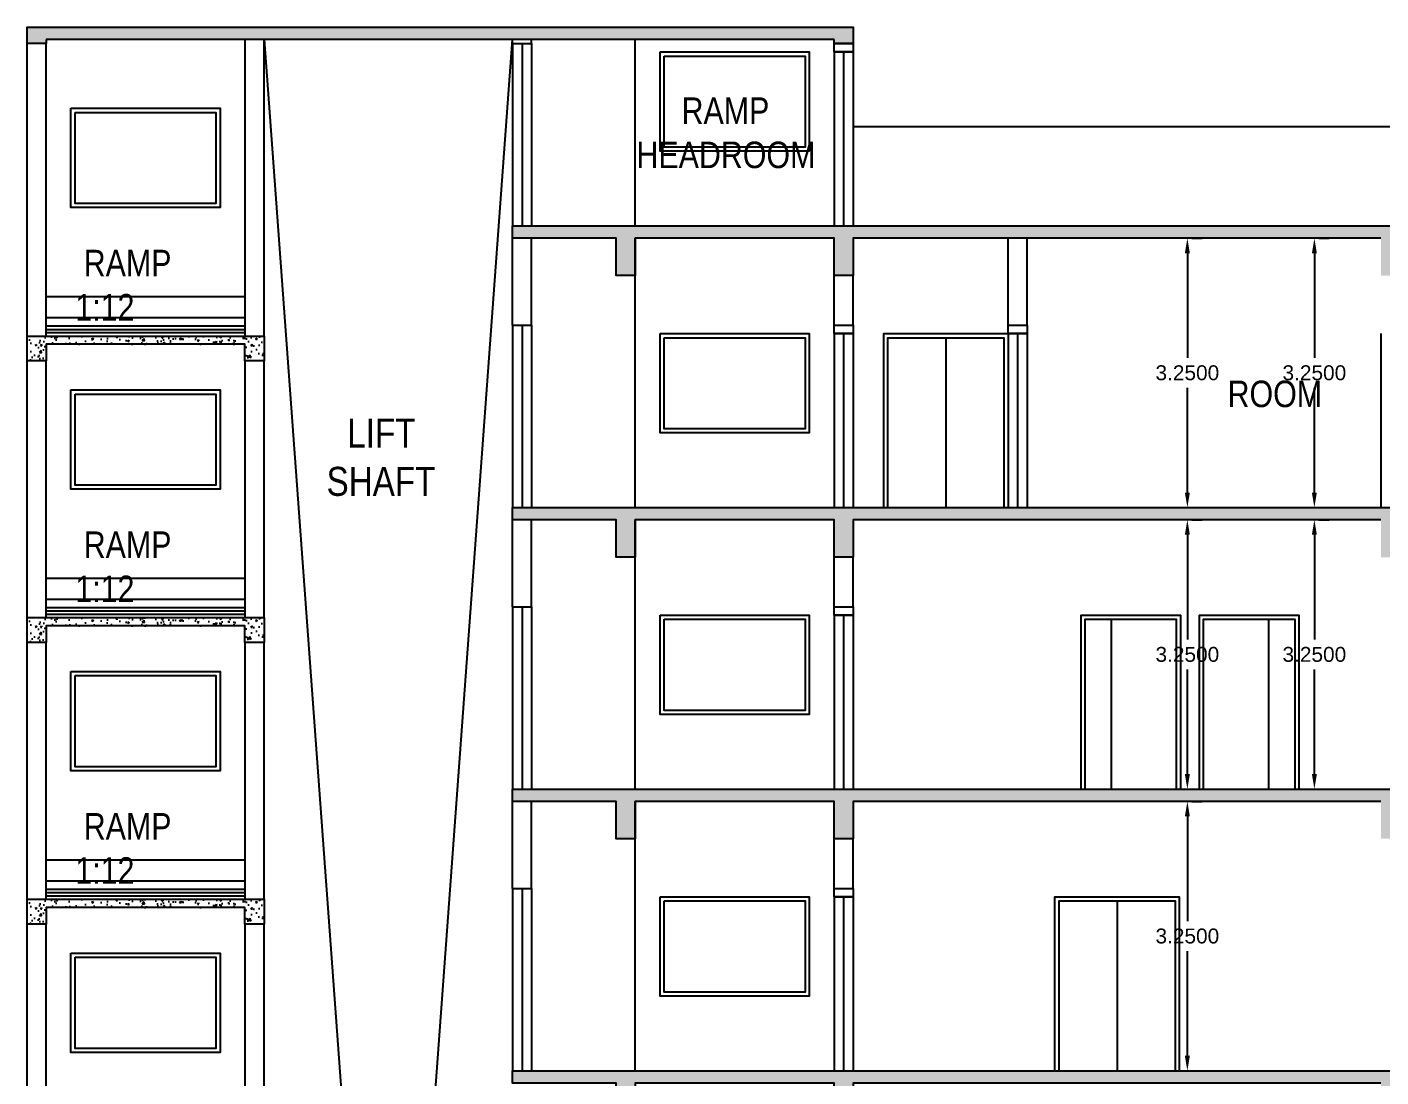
# Model space of a CAD drawing. Header units: metres. Extents: x -38 to 401, y 28 to 287.
# Drawn here: x 326.57 to 342.91, y 263.44 to 276.12 of the extents above; entities that cross this region are included whole.
import ezdxf

# ---------------------------------------------------------------- set-up
doc = ezdxf.new("R2010")
doc.units = ezdxf.units.M
for name, color, linetype in [('BLK_1_FLR_5_AC_ROOM_1', 117, 'Continuous'), ('BLK_1_FLR_6_AC_ROOM_1', 117, 'Continuous'), ('BLK_1_FLR_7_AC_ROOM_1', 117, 'Continuous')]:
    doc.layers.add(name, color=color, linetype=linetype)
doc.layers.add('BLK_1_FLR_6_WC_BATH', color=4, linetype='Continuous', lineweight=30)
doc.layers.add('BLK_1_FLR_7_WC_BATH', color=4, linetype='Continuous', lineweight=30)
doc.styles.get("Standard").update_dxf_attribs({"font": 'arial.ttf'})
doc.dimstyles.get("Standard").update_dxf_attribs({"dimtxt": 0.18, "dimasz": 0.18, "dimexe": 0.18, "dimexo": 0.0625, "dimgap": 0.09, "dimtad": 0, "dimtih": 1, "dimtoh": 1, "dimdec": 4, "dimzin": 0, "dimdsep": 46, "dimtxsty": 'Standard', "dimcen": 0.09, "dimadec": 0, "dimazin": 0, "dimtfac": 1, "dimtdec": 4, "dimtofl": 0, "dimtmove": 0, "dimatfit": 3, "dimfxl": 0, "dimtolj": 1, "dimtzin": 0, "dimarcsym": 0})

# ---------------------------------------------------------------- blocks, each defined once
blk = doc.blocks.new('*D924')
at = {"layer": 'BLK_1_FLR_5_AC_ROOM_1', "color": 0, "lineweight": -2}
for p, q in [((340.623, 266.766), (340.751, 266.766)), ((340.571, 266.586), (340.571, 265.323)), ((340.571, 263.696), (340.571, 264.959)), ((340.623, 263.516), (340.751, 263.516))]:
    blk.add_line(p, q, dxfattribs=at)
at = {"layer": 'BLK_1_FLR_5_AC_ROOM_1', "color": 0}
for points in [[(340.541, 266.586), (340.601, 266.586), (340.571, 266.766)], [(340.541, 263.696), (340.601, 263.696), (340.571, 263.516)]]:
    blk.add_solid(points, dxfattribs=at)
at = {"layer": 'Defpoints', "color": 0}
for p in [(340.56, 266.766), (340.571, 266.766), (340.56, 263.516)]:
    blk.add_point(p, dxfattribs=at)
at = {"layer": 'BLK_1_FLR_5_AC_ROOM_1', "color": 0, "lineweight": 30, "insert": (340.571, 265.141), "char_height": 0.18, "attachment_point": 5}
blk.add_mtext('\\A1;3.2500', dxfattribs=at)
blk = doc.blocks.new('*D925')
at = {"layer": 'BLK_1_FLR_6_AC_ROOM_1', "color": 0, "lineweight": -2}
for p, q in [((340.623, 270.166), (340.751, 270.166)), ((340.571, 269.986), (340.571, 268.723)), ((340.571, 267.096), (340.571, 268.359)), ((340.623, 266.916), (340.751, 266.916))]:
    blk.add_line(p, q, dxfattribs=at)
at = {"layer": 'BLK_1_FLR_6_AC_ROOM_1', "color": 0}
for points in [[(340.541, 269.986), (340.601, 269.986), (340.571, 270.166)], [(340.541, 267.096), (340.601, 267.096), (340.571, 266.916)]]:
    blk.add_solid(points, dxfattribs=at)
at = {"layer": 'Defpoints', "color": 0}
for p in [(340.56, 270.166), (340.571, 270.166), (340.56, 266.916)]:
    blk.add_point(p, dxfattribs=at)
at = {"layer": 'BLK_1_FLR_6_AC_ROOM_1', "color": 0, "lineweight": 30, "insert": (340.571, 268.541), "char_height": 0.18, "attachment_point": 5}
blk.add_mtext('\\A1;3.2500', dxfattribs=at)
blk = doc.blocks.new('*D926')
at = {"layer": 'BLK_1_FLR_6_WC_BATH', "color": 0, "linetype": 'Continuous', "lineweight": -2}
for p, q in [((342.156, 270.166), (342.284, 270.166)), ((342.104, 269.986), (342.104, 268.723)), ((342.104, 267.096), (342.104, 268.359)), ((342.156, 266.916), (342.284, 266.916))]:
    blk.add_line(p, q, dxfattribs=at)
at = {"layer": 'BLK_1_FLR_6_WC_BATH', "color": 0, "linetype": 'Continuous'}
for points in [[(342.074, 269.986), (342.134, 269.986), (342.104, 270.166)], [(342.074, 267.096), (342.134, 267.096), (342.104, 266.916)]]:
    blk.add_solid(points, dxfattribs=at)
at = {"layer": 'Defpoints', "color": 0, "linetype": 'Continuous'}
for p in [(342.093, 270.166), (342.104, 270.166), (342.093, 266.916)]:
    blk.add_point(p, dxfattribs=at)
at = {"layer": 'BLK_1_FLR_6_WC_BATH', "color": 0, "linetype": 'Continuous', "lineweight": 30, "insert": (342.104, 268.541), "char_height": 0.18, "attachment_point": 5}
blk.add_mtext('\\A1;3.2500', dxfattribs=at)
blk = doc.blocks.new('*D928')
at = {"layer": 'BLK_1_FLR_7_AC_ROOM_1', "color": 0, "lineweight": -2}
for p, q in [((340.623, 273.566), (340.751, 273.566)), ((340.571, 273.386), (340.571, 272.123)), ((340.571, 270.496), (340.571, 271.759)), ((340.623, 270.316), (340.751, 270.316))]:
    blk.add_line(p, q, dxfattribs=at)
at = {"layer": 'BLK_1_FLR_7_AC_ROOM_1', "color": 0}
for points in [[(340.541, 273.386), (340.601, 273.386), (340.571, 273.566)], [(340.541, 270.496), (340.601, 270.496), (340.571, 270.316)]]:
    blk.add_solid(points, dxfattribs=at)
at = {"layer": 'Defpoints', "color": 0}
for p in [(340.56, 273.566), (340.571, 273.566), (340.56, 270.316)]:
    blk.add_point(p, dxfattribs=at)
at = {"layer": 'BLK_1_FLR_7_AC_ROOM_1', "color": 0, "lineweight": 30, "insert": (340.571, 271.941), "char_height": 0.18, "attachment_point": 5}
blk.add_mtext('\\A1;3.2500', dxfattribs=at)
blk = doc.blocks.new('*D929')
at = {"layer": 'BLK_1_FLR_7_WC_BATH', "color": 0, "linetype": 'Continuous', "lineweight": -2}
for p, q in [((342.156, 273.566), (342.284, 273.566)), ((342.104, 273.386), (342.104, 272.123)), ((342.104, 270.496), (342.104, 271.759)), ((342.156, 270.316), (342.284, 270.316))]:
    blk.add_line(p, q, dxfattribs=at)
at = {"layer": 'BLK_1_FLR_7_WC_BATH', "color": 0, "linetype": 'Continuous'}
for points in [[(342.074, 273.386), (342.134, 273.386), (342.104, 273.566)], [(342.074, 270.496), (342.134, 270.496), (342.104, 270.316)]]:
    blk.add_solid(points, dxfattribs=at)
at = {"layer": 'Defpoints', "color": 0, "linetype": 'Continuous'}
for p in [(342.093, 273.566), (342.104, 273.566), (342.093, 270.316)]:
    blk.add_point(p, dxfattribs=at)
at = {"layer": 'BLK_1_FLR_7_WC_BATH', "color": 0, "linetype": 'Continuous', "lineweight": 30, "insert": (342.104, 271.941), "char_height": 0.18, "attachment_point": 5}
blk.add_mtext('\\A1;3.2500', dxfattribs=at)

msp = doc.modelspace()

# ---------------------------------------------------------------- hatches: boundary and pattern name
at = {"lineweight": 25}
h = msp.add_hatch(dxfattribs=at)
h.set_pattern_fill('AR-CONC', scale=0.03)
h.set_pattern_definition([(50, (-2333.74645, 1454.66457), (0.215178055, -0.01882564), [0.0225, -0.2475]), (355, (-2333.74645, 1454.66457), (-0.0416254, 0.22565764), [0.018, -0.198]), (100.4514445, (-2333.72852, 1454.663), (0.173552654, 0.206831997), [0.019122058, -0.210342634]), (46.1842, (-2333.74645, 1454.72457), (0.3201724, -0.049655784), [0.03375, -0.37125]), (96.635635, (-2333.71977, 1454.72043), (0.280398584, 0.29223558), [0.028683103, -0.315514128]), (351.184164, (-2333.74645, 1454.72457), (0.280398584, 0.29223558), [0.027, -0.297]), (21, (-2333.71645, 1454.70957), (0.179072116, -0.120785667), [0.0225, -0.2475]), (326, (-2333.71645, 1454.70957), (0.0729946, 0.217545014), [0.018, -0.198]), (71.451445, (-2333.70153, 1454.6995), (0.252066713, 0.096759346), [0.019122057, -0.210342634]), (37.5, (-2333.74645, 1454.66457), (0.0036479566, 0.0998681561), [0, -0.1956, 0, -0.201, 0, -0.19875]), (7.5, (-2333.74645, 1454.66457), (0.0789208612, 0.1183235136), [0, -0.1146, 0, -0.1911, 0, -0.07575]), (327.5, (-2333.81335, 1454.66457), (0.1601467309, -0.0067664615), [0, -0.075, 0, -0.234, 0, -0.3105]), (317.5, (-2333.84335, 1454.66457), (0.174955851, 0.030031495), [0, -0.0975, 0, -0.1554, 0, -0.2205])])
h.paths.add_polyline_path([(336.53718, 276.1157), (326.56718, 276.1157), (326.56718, 275.9157), (326.79718, 275.9157), (326.79718, 275.9657), (336.30718, 275.9657), (336.30718, 275.9157), (336.53718, 275.9157)])
h = msp.add_hatch(dxfattribs=at)
h.set_pattern_fill('AR-CONC', scale=0.03)
h.set_pattern_definition([(50, (-2438.04541, 2581.9485), (0.215178055, -0.0188256405), [0.0225, -0.2475]), (355, (-2438.04541, 2581.9485), (-0.0416254, 0.22565764), [0.018, -0.198]), (100.4514445, (-2438.02748, 2581.94694), (0.173552654, 0.206831997), [0.019122058, -0.210342634]), (46.1842, (-2438.04541, 2582.0085), (0.3201724, -0.049655784), [0.03375, -0.37125]), (96.635635, (-2438.01873, 2582.00437), (0.280398584, 0.29223558), [0.028683103, -0.315514128]), (351.184164, (-2438.0454, 2582.0085), (0.280398584, 0.29223558), [0.027, -0.297]), (21, (-2438.01541, 2581.9935), (0.179072116, -0.120785667), [0.0225, -0.2475]), (326, (-2438.01541, 2581.9935), (0.0729946, 0.217545014), [0.018, -0.198]), (71.451445, (-2438.0005, 2581.98344), (0.252066713, 0.096759346), [0.019122057, -0.210342634]), (37.5, (-2438.045415, 2581.94851), (0.0036479566, 0.0998681561), [0, -0.1956, 0, -0.201, 0, -0.19875]), (7.5, (-2438.04541, 2581.94851), (0.0789208612, 0.1183235136), [0, -0.1146, 0, -0.1911, 0, -0.07575]), (327.5, (-2438.112315, 2581.94851), (0.1601467309, -0.0067664615), [0, -0.075, 0, -0.234, 0, -0.3105]), (317.5, (-2438.14231, 2581.9485), (0.174955851, 0.0300314947), [0, -0.0975, 0, -0.1554, 0, -0.2205])])
h.paths.add_polyline_path([(332.42718, 273.7157), (379.91718, 273.7157), (379.91718, 273.1157), (379.68718, 273.1157), (379.68718, 273.5657), (373.61718, 273.5657), (373.61718, 273.1157), (373.38718, 273.1157), (373.38718, 273.5657), (367.68718, 273.5657), (367.68718, 273.1157), (367.45718, 273.1157), (367.45718, 273.5657), (361.61718, 273.5657), (361.61718, 273.1157), (361.38718, 273.1157), (361.38718, 273.5657), (355.59718, 273.5657), (355.59718, 273.1157), (355.36718, 273.1157), (355.36718, 273.5657), (349.36718, 273.5657), (349.36718, 273.1157), (349.13718, 273.1157), (349.13718, 273.5657), (343.13718, 273.5657), (343.13718, 273.1157), (342.90718, 273.1157), (342.90718, 273.5657), (336.53718, 273.5657), (336.53718, 273.1157), (336.30718, 273.1157), (336.30718, 273.5657), (333.90718, 273.5657), (333.90718, 273.1157), (333.67718, 273.1157), (333.67718, 273.5657), (332.42718, 273.5657)])
h = msp.add_hatch(dxfattribs=at)
h.set_pattern_fill('AR-CONC', scale=0.03)
h.set_pattern_definition([(50, (-1672.43375, 1946.89187), (0.215178055, -0.01882564), [0.0225, -0.2475]), (355, (-1672.43375, 1946.89187), (-0.0416254, 0.22565764), [0.018, -0.198]), (100.4514445, (-1672.41582, 1946.8903), (0.173552654, 0.206831997), [0.019122058, -0.210342634]), (46.1842, (-1672.43375, 1946.95187), (0.3201724, -0.049655784), [0.03375, -0.37125]), (96.635635, (-1672.40707, 1946.94774), (0.280398584, 0.29223558), [0.028683103, -0.31551413]), (351.184164, (-1672.43375, 1946.95187), (0.280398584, 0.29223558), [0.027, -0.297]), (21, (-1672.40375, 1946.93687), (0.179072116, -0.120785667), [0.0225, -0.2475]), (326, (-1672.40375, 1946.93687), (0.0729946, 0.217545014), [0.018, -0.198]), (71.451445, (-1672.38883, 1946.9268), (0.252066713, 0.096759346), [0.019122057, -0.210342634]), (37.5, (-1672.43375, 1946.891875), (0.0036479566, 0.0998681561), [0, -0.1956, 0, -0.201, 0, -0.19875]), (7.5, (-1672.43375, 1946.89187), (0.0789208612, 0.1183235136), [0, -0.1146, 0, -0.1911, 0, -0.07575]), (327.5, (-1672.50065, 1946.891875), (0.1601467309, -0.0067664615), [0, -0.075, 0, -0.234, 0, -0.3105]), (317.5, (-1672.53065, 1946.89187), (0.174955851, 0.030031495), [0, -0.0975, 0, -0.1554, 0, -0.2205])])
h.paths.add_polyline_path([(326.56718, 272.0857), (326.56718, 272.3857), (329.42718, 272.3857), (329.42718, 272.0857), (329.19718, 272.0857), (329.19718, 272.2857), (326.79718, 272.2857), (326.79718, 272.0857)])
h = msp.add_hatch(dxfattribs=at)
h.set_pattern_fill('AR-CONC', scale=0.03)
h.set_pattern_definition([(50, (-2438.04541, 2578.5485), (0.215178055, -0.0188256405), [0.0225, -0.2475]), (355, (-2438.04541, 2578.5485), (-0.0416254, 0.22565764), [0.018, -0.198]), (100.4514445, (-2438.02748, 2578.54694), (0.173552654, 0.206831997), [0.019122058, -0.210342634]), (46.1842, (-2438.04541, 2578.6085), (0.3201724, -0.049655784), [0.03375, -0.37125]), (96.635635, (-2438.01873, 2578.60437), (0.280398584, 0.29223558), [0.028683103, -0.315514128]), (351.184164, (-2438.0454, 2578.6085), (0.280398584, 0.29223558), [0.027, -0.297]), (21, (-2438.01541, 2578.5935), (0.179072116, -0.120785667), [0.0225, -0.2475]), (326, (-2438.01541, 2578.5935), (0.0729946, 0.217545014), [0.018, -0.198]), (71.451445, (-2438.0005, 2578.58344), (0.252066713, 0.096759346), [0.019122057, -0.210342634]), (37.5, (-2438.045415, 2578.54851), (0.0036479566, 0.0998681561), [0, -0.1956, 0, -0.201, 0, -0.19875]), (7.5, (-2438.04541, 2578.54851), (0.0789208612, 0.1183235136), [0, -0.1146, 0, -0.1911, 0, -0.07575]), (327.5, (-2438.112315, 2578.54851), (0.1601467309, -0.0067664615), [0, -0.075, 0, -0.234, 0, -0.3105]), (317.5, (-2438.14231, 2578.5485), (0.174955851, 0.0300314947), [0, -0.0975, 0, -0.1554, 0, -0.2205])])
h.paths.add_polyline_path([(332.42718, 270.3157), (379.91718, 270.3157), (379.91718, 269.7157), (379.68718, 269.7157), (379.68718, 270.1657), (373.61718, 270.1657), (373.61718, 269.7157), (373.38718, 269.7157), (373.38718, 270.1657), (367.68718, 270.1657), (367.68718, 269.7157), (367.45718, 269.7157), (367.45718, 270.1657), (361.61718, 270.1657), (361.61718, 269.7157), (361.38718, 269.7157), (361.38718, 270.1657), (355.59718, 270.1657), (355.59718, 269.7157), (355.36718, 269.7157), (355.36718, 270.1657), (349.36718, 270.1657), (349.36718, 269.7157), (349.13718, 269.7157), (349.13718, 270.1657), (343.13718, 270.1657), (343.13718, 269.7157), (342.90718, 269.7157), (342.90718, 270.1657), (336.53718, 270.1657), (336.53718, 269.7157), (336.30718, 269.7157), (336.30718, 270.1657), (333.90718, 270.1657), (333.90718, 269.7157), (333.67718, 269.7157), (333.67718, 270.1657), (332.42718, 270.1657)])
h = msp.add_hatch(dxfattribs=at)
h.set_pattern_fill('AR-CONC', scale=0.03)
h.set_pattern_definition([(50, (-1672.43375, 1943.49187), (0.215178055, -0.01882564), [0.0225, -0.2475]), (355, (-1672.43375, 1943.49187), (-0.0416254, 0.22565764), [0.018, -0.198]), (100.4514445, (-1672.41582, 1943.4903), (0.173552654, 0.206831997), [0.019122058, -0.210342634]), (46.1842, (-1672.43375, 1943.55187), (0.3201724, -0.049655784), [0.03375, -0.37125]), (96.635635, (-1672.40707, 1943.54774), (0.280398584, 0.29223558), [0.028683103, -0.31551413]), (351.184164, (-1672.43375, 1943.55187), (0.280398584, 0.29223558), [0.027, -0.297]), (21, (-1672.40375, 1943.53687), (0.179072116, -0.120785667), [0.0225, -0.2475]), (326, (-1672.40375, 1943.53687), (0.0729946, 0.217545014), [0.018, -0.198]), (71.451445, (-1672.38883, 1943.5268), (0.252066713, 0.096759346), [0.019122057, -0.210342634]), (37.5, (-1672.43375, 1943.491875), (0.0036479566, 0.0998681561), [0, -0.1956, 0, -0.201, 0, -0.19875]), (7.5, (-1672.43375, 1943.49187), (0.0789208612, 0.1183235136), [0, -0.1146, 0, -0.1911, 0, -0.07575]), (327.5, (-1672.50065, 1943.491875), (0.1601467309, -0.0067664615), [0, -0.075, 0, -0.234, 0, -0.3105]), (317.5, (-1672.53065, 1943.49187), (0.174955851, 0.030031495), [0, -0.0975, 0, -0.1554, 0, -0.2205])])
h.paths.add_polyline_path([(326.56718, 268.6857), (326.56718, 268.9857), (329.42718, 268.9857), (329.42718, 268.6857), (329.19718, 268.6857), (329.19718, 268.8857), (326.79718, 268.8857), (326.79718, 268.6857)])
h = msp.add_hatch(dxfattribs=at)
h.set_pattern_fill('AR-CONC', scale=0.03)
h.set_pattern_definition([(50, (-2438.04541, 2575.1485), (0.215178055, -0.0188256405), [0.0225, -0.2475]), (355, (-2438.04541, 2575.1485), (-0.0416254, 0.22565764), [0.018, -0.198]), (100.4514445, (-2438.02748, 2575.14694), (0.173552654, 0.206831997), [0.019122058, -0.210342634]), (46.1842, (-2438.04541, 2575.2085), (0.3201724, -0.049655784), [0.03375, -0.37125]), (96.635635, (-2438.01873, 2575.20437), (0.280398584, 0.29223558), [0.028683103, -0.315514128]), (351.184164, (-2438.0454, 2575.2085), (0.280398584, 0.29223558), [0.027, -0.297]), (21, (-2438.01541, 2575.1935), (0.179072116, -0.120785667), [0.0225, -0.2475]), (326, (-2438.01541, 2575.1935), (0.0729946, 0.217545014), [0.018, -0.198]), (71.451445, (-2438.0005, 2575.18344), (0.252066713, 0.096759346), [0.019122057, -0.210342634]), (37.5, (-2438.045415, 2575.14851), (0.0036479566, 0.0998681561), [0, -0.1956, 0, -0.201, 0, -0.19875]), (7.5, (-2438.04541, 2575.14851), (0.0789208612, 0.1183235136), [0, -0.1146, 0, -0.1911, 0, -0.07575]), (327.5, (-2438.112315, 2575.14851), (0.1601467309, -0.0067664615), [0, -0.075, 0, -0.234, 0, -0.3105]), (317.5, (-2438.14231, 2575.1485), (0.174955851, 0.0300314947), [0, -0.0975, 0, -0.1554, 0, -0.2205])])
h.paths.add_polyline_path([(332.42718, 266.9157), (379.91718, 266.9157), (379.91718, 266.3157), (379.68718, 266.3157), (379.68718, 266.7657), (373.61718, 266.7657), (373.61718, 266.3157), (373.38718, 266.3157), (373.38718, 266.7657), (367.68718, 266.7657), (367.68718, 266.3157), (367.45718, 266.3157), (367.45718, 266.7657), (361.61718, 266.7657), (361.61718, 266.3157), (361.38718, 266.3157), (361.38718, 266.7657), (355.59718, 266.7657), (355.59718, 266.3157), (355.36718, 266.3157), (355.36718, 266.7657), (349.36718, 266.7657), (349.36718, 266.3157), (349.13718, 266.3157), (349.13718, 266.7657), (343.13718, 266.7657), (343.13718, 266.3157), (342.90718, 266.3157), (342.90718, 266.7657), (336.53718, 266.7657), (336.53718, 266.3157), (336.30718, 266.3157), (336.30718, 266.7657), (333.90718, 266.7657), (333.90718, 266.3157), (333.67718, 266.3157), (333.67718, 266.7657), (332.42718, 266.7657)])
h = msp.add_hatch(dxfattribs=at)
h.set_pattern_fill('AR-CONC', scale=0.03)
h.set_pattern_definition([(50, (-1672.43375, 1940.09187), (0.215178055, -0.01882564), [0.0225, -0.2475]), (355, (-1672.43375, 1940.09187), (-0.0416254, 0.22565764), [0.018, -0.198]), (100.4514445, (-1672.41582, 1940.0903), (0.173552654, 0.206831997), [0.019122058, -0.210342634]), (46.1842, (-1672.43375, 1940.15187), (0.3201724, -0.049655784), [0.03375, -0.37125]), (96.635635, (-1672.40707, 1940.14774), (0.280398584, 0.29223558), [0.028683103, -0.31551413]), (351.184164, (-1672.43375, 1940.15187), (0.280398584, 0.29223558), [0.027, -0.297]), (21, (-1672.40375, 1940.13687), (0.179072116, -0.120785667), [0.0225, -0.2475]), (326, (-1672.40375, 1940.13687), (0.0729946, 0.217545014), [0.018, -0.198]), (71.451445, (-1672.38883, 1940.1268), (0.252066713, 0.096759346), [0.019122057, -0.210342634]), (37.5, (-1672.43375, 1940.091875), (0.0036479566, 0.0998681561), [0, -0.1956, 0, -0.201, 0, -0.19875]), (7.5, (-1672.43375, 1940.09187), (0.0789208612, 0.1183235136), [0, -0.1146, 0, -0.1911, 0, -0.07575]), (327.5, (-1672.50065, 1940.091875), (0.1601467309, -0.0067664615), [0, -0.075, 0, -0.234, 0, -0.3105]), (317.5, (-1672.53065, 1940.09187), (0.174955851, 0.030031495), [0, -0.0975, 0, -0.1554, 0, -0.2205])])
h.paths.add_polyline_path([(326.56718, 265.2857), (326.56718, 265.5857), (329.42718, 265.5857), (329.42718, 265.2857), (329.19718, 265.2857), (329.19718, 265.4857), (326.79718, 265.4857), (326.79718, 265.2857)])
h = msp.add_hatch(dxfattribs=at)
h.set_pattern_fill('AR-CONC', scale=0.03)
h.set_pattern_definition([(50, (-2438.04541, 2571.7485), (0.215178055, -0.0188256405), [0.0225, -0.2475]), (355, (-2438.04541, 2571.7485), (-0.0416254, 0.22565764), [0.018, -0.198]), (100.4514445, (-2438.02748, 2571.74694), (0.173552654, 0.206831997), [0.019122058, -0.210342634]), (46.1842, (-2438.04541, 2571.8085), (0.3201724, -0.049655784), [0.03375, -0.37125]), (96.635635, (-2438.01873, 2571.80437), (0.280398584, 0.29223558), [0.028683103, -0.315514128]), (351.184164, (-2438.0454, 2571.8085), (0.280398584, 0.29223558), [0.027, -0.297]), (21, (-2438.01541, 2571.7935), (0.179072116, -0.120785667), [0.0225, -0.2475]), (326, (-2438.01541, 2571.7935), (0.0729946, 0.217545014), [0.018, -0.198]), (71.451445, (-2438.0005, 2571.78344), (0.252066713, 0.096759346), [0.019122057, -0.210342634]), (37.5, (-2438.045415, 2571.74851), (0.0036479566, 0.0998681561), [0, -0.1956, 0, -0.201, 0, -0.19875]), (7.5, (-2438.04541, 2571.74851), (0.0789208612, 0.1183235136), [0, -0.1146, 0, -0.1911, 0, -0.07575]), (327.5, (-2438.112315, 2571.74851), (0.1601467309, -0.0067664615), [0, -0.075, 0, -0.234, 0, -0.3105]), (317.5, (-2438.14231, 2571.7485), (0.174955851, 0.0300314947), [0, -0.0975, 0, -0.1554, 0, -0.2205])])
h.paths.add_polyline_path([(332.42718, 263.5157), (379.91718, 263.5157), (379.91718, 262.9157), (379.68718, 262.9157), (379.68718, 263.3657), (373.61718, 263.3657), (373.61718, 262.9157), (373.38718, 262.9157), (373.38718, 263.3657), (367.68718, 263.3657), (367.68718, 262.9157), (367.45718, 262.9157), (367.45718, 263.3657), (361.61718, 263.3657), (361.61718, 262.9157), (361.38718, 262.9157), (361.38718, 263.3657), (355.59718, 263.3657), (355.59718, 262.9157), (355.36718, 262.9157), (355.36718, 263.3657), (349.36718, 263.3657), (349.36718, 262.9157), (349.13718, 262.9157), (349.13718, 263.3657), (343.13718, 263.3657), (343.13718, 262.9157), (342.90718, 262.9157), (342.90718, 263.3657), (336.53718, 263.3657), (336.53718, 262.9157), (336.30718, 262.9157), (336.30718, 263.3657), (333.90718, 263.3657), (333.90718, 262.9157), (333.67718, 262.9157), (333.67718, 263.3657), (332.42718, 263.3657)])

# ---------------------------------------------------------------- linework, layer by layer
at = {"color": 7, "lineweight": 25}
for p, q in [((326.56718, 272.3857), (326.56718, 275.9157)), ((336.30718, 275.9657), (326.79718, 275.9657)), ((326.79718, 272.3857), (326.79718, 275.9157)), ((329.19718, 275.9657), (329.19718, 272.3857)), ((329.42718, 272.3857), (329.42718, 275.9657)), ((329.42718, 275.9657), (332.42718, 235.1657)), ((329.42718, 235.1657), (332.42718, 275.9657)), ((332.42718, 275.9157), (332.42718, 275.9657)), ((332.42718, 275.9157), (332.65718, 275.9157)), ((332.42718, 275.9157), (332.42718, 273.7157)), ((332.54218, 275.9157), (332.54218, 273.7157)), ((332.65718, 275.9157), (332.65718, 275.9657)), ((332.65718, 275.9157), (332.65718, 273.7157)), ((333.90718, 273.7157), (333.90718, 275.9657)), ((336.30718, 275.9157), (336.30718, 275.9657)), ((336.53718, 275.9157), (336.30718, 275.9157)), ((336.30718, 275.8157), (336.53718, 275.8157)), ((336.30718, 275.8157), (336.30718, 273.7157)), ((336.42218, 275.8157), (336.42218, 273.7157)), ((336.53718, 275.8157), (336.53718, 273.7157)), ((336.53718, 274.9157), (361.38718, 274.9157)), ((332.42718, 272.5157), (332.42718, 273.5657)), ((332.65718, 272.5157), (332.65718, 273.5657)), ((333.90718, 270.3157), (333.90718, 273.5657)), ((338.40718, 272.5157), (338.40718, 273.5657)), ((338.63718, 272.5157), (338.63718, 273.5657)), ((336.30718, 272.5157), (336.30718, 273.1157)), ((336.53718, 272.5157), (336.53718, 273.1157)), ((329.19718, 272.85796), (326.79718, 272.85796)), ((329.19718, 272.60496), (326.79718, 272.60496)), ((329.19718, 272.50407), (326.79718, 272.50407)), ((329.19718, 272.46213), (326.79718, 272.46213)), ((329.19718, 272.42441), (326.79718, 272.42441)), ((332.42718, 272.5157), (332.65718, 272.5157)), ((332.42718, 272.5157), (332.42718, 270.3157)), ((332.54218, 272.5157), (332.54218, 270.3157)), ((332.65718, 272.5157), (332.65718, 270.3157)), ((336.30718, 272.4157), (336.53718, 272.4157)), ((336.30718, 272.4157), (336.30718, 270.3157)), ((336.42218, 272.4157), (336.42218, 270.3157)), ((336.53718, 272.4157), (336.53718, 270.3157)), ((338.40718, 272.4157), (338.63718, 272.4157)), ((338.52218, 272.4157), (338.52218, 270.3157)), ((338.63718, 272.4157), (338.63718, 270.3157)), ((342.90718, 272.4157), (342.90718, 270.3157)), ((337.65718, 272.3657), (337.65718, 270.3157)), ((326.56718, 268.9857), (326.56718, 272.0857)), ((326.79718, 268.9857), (326.79718, 272.0857)), ((329.19718, 272.0857), (329.19718, 268.9857)), ((329.42718, 268.9857), (329.42718, 272.0857)), ((332.42718, 269.1157), (332.42718, 270.1657)), ((332.65718, 269.1157), (332.65718, 270.1657)), ((333.90718, 266.9157), (333.90718, 270.1657)), ((336.30718, 269.1157), (336.30718, 269.7157)), ((336.53718, 269.1157), (336.53718, 269.7157)), ((329.19718, 269.45796), (326.79718, 269.45796)), ((329.19718, 269.20496), (326.79718, 269.20496)), ((329.19718, 269.10407), (326.79718, 269.10407)), ((329.19718, 269.06213), (326.79718, 269.06213)), ((329.19718, 269.02441), (326.79718, 269.02441)), ((332.42718, 269.1157), (332.65718, 269.1157)), ((332.42718, 269.1157), (332.42718, 266.9157)), ((332.54218, 269.1157), (332.54218, 266.9157)), ((332.65718, 269.1157), (332.65718, 266.9157)), ((336.30718, 269.0157), (336.53718, 269.0157)), ((336.30718, 269.0157), (336.30718, 266.9157)), ((336.42218, 269.0157), (336.42218, 266.9157)), ((336.53718, 269.0157), (336.53718, 266.9157)), ((339.65285, 268.9657), (339.65285, 266.9157)), ((341.55218, 268.9657), (341.55218, 266.9157)), ((326.56718, 265.5857), (326.56718, 268.6857)), ((326.79718, 265.5857), (326.79718, 268.6857)), ((329.19718, 268.6857), (329.19718, 265.5857)), ((329.42718, 265.5857), (329.42718, 268.6857)), ((332.42718, 265.7157), (332.42718, 266.7657)), ((332.65718, 265.7157), (332.65718, 266.7657)), ((333.90718, 263.5157), (333.90718, 266.7657)), ((336.30718, 265.7157), (336.30718, 266.3157)), ((336.53718, 265.7157), (336.53718, 266.3157)), ((329.19718, 266.05796), (326.79718, 266.05796)), ((329.19718, 265.80496), (326.79718, 265.80496)), ((329.19718, 265.70407), (326.79718, 265.70407)), ((332.42718, 265.7157), (332.65718, 265.7157)), ((332.42718, 265.7157), (332.42718, 263.5157)), ((332.54218, 265.7157), (332.54218, 263.5157)), ((332.65718, 265.7157), (332.65718, 263.5157)), ((329.19718, 265.66213), (326.79718, 265.66213)), ((329.19718, 265.62441), (326.79718, 265.62441)), ((336.30718, 265.6157), (336.53718, 265.6157)), ((336.30718, 265.6157), (336.30718, 263.5157)), ((336.42218, 265.6157), (336.42218, 263.5157)), ((336.53718, 265.6157), (336.53718, 263.5157)), ((339.72218, 265.5657), (339.72218, 263.5157)), ((326.56718, 262.1857), (326.56718, 265.2857)), ((326.79718, 262.1857), (326.79718, 265.2857)), ((329.19718, 265.2857), (329.19718, 262.1857)), ((329.42718, 262.1857), (329.42718, 265.2857))]:
    msp.add_line(p, q, dxfattribs=at)
for points in [[(326.79718, 275.9657), (326.79718, 275.9157), (326.56718, 275.9157), (326.56718, 276.1157), (336.53718, 276.1157), (336.53718, 275.9157)], [(342.90718, 273.5657), (336.53718, 273.5657), (336.53718, 273.1157), (336.30718, 273.1157), (336.30718, 273.5657), (333.90718, 273.5657), (333.90718, 273.1157), (333.67718, 273.1157), (333.67718, 273.5657), (332.42718, 273.5657), (332.42718, 273.7157), (379.91718, 273.7157)], [(336.90718, 270.3157), (336.90718, 272.4157), (338.40718, 272.4157), (338.40718, 270.3157)], [(336.95718, 270.3157), (336.95718, 272.3657), (338.35718, 272.3657), (338.35718, 270.3157)], [(342.90718, 270.1657), (336.53718, 270.1657), (336.53718, 269.7157), (336.30718, 269.7157), (336.30718, 270.1657), (333.90718, 270.1657), (333.90718, 269.7157), (333.67718, 269.7157), (333.67718, 270.1657), (332.42718, 270.1657), (332.42718, 270.3157), (379.91718, 270.3157)], [(339.28751, 266.9157), (339.28751, 269.0157), (340.48751, 269.0157), (340.48751, 266.9157)], [(339.33751, 266.9157), (339.33751, 268.9657), (340.43751, 268.9657), (340.43751, 266.9157)], [(340.71751, 266.9157), (340.71751, 269.0157), (341.91751, 269.0157), (341.91751, 266.9157)], [(340.76751, 266.9157), (340.76751, 268.9657), (341.86751, 268.9657), (341.86751, 266.9157)], [(342.90718, 266.7657), (336.53718, 266.7657), (336.53718, 266.3157), (336.30718, 266.3157), (336.30718, 266.7657), (333.90718, 266.7657), (333.90718, 266.3157), (333.67718, 266.3157), (333.67718, 266.7657), (332.42718, 266.7657), (332.42718, 266.9157), (379.91718, 266.9157)], [(338.97218, 263.5157), (338.97218, 265.6157), (340.47218, 265.6157), (340.47218, 263.5157)], [(339.02218, 263.5157), (339.02218, 265.5657), (340.42218, 265.5657), (340.42218, 263.5157)], [(342.90718, 263.3657), (336.53718, 263.3657), (336.53718, 262.9157), (336.30718, 262.9157), (336.30718, 263.3657), (333.90718, 263.3657), (333.90718, 262.9157), (333.67718, 262.9157), (333.67718, 263.3657), (332.42718, 263.3657), (332.42718, 263.5157), (379.91718, 263.5157)]]:
    msp.add_lwpolyline(points, dxfattribs=at)
for points in [[(336.53718, 275.8157), (336.30718, 275.8157), (336.30718, 275.9157), (336.53718, 275.9157)], [(334.20718, 275.8157), (336.00718, 275.8157), (336.00718, 274.6157), (334.20718, 274.6157)], [(334.25718, 275.7657), (335.95718, 275.7657), (335.95718, 274.6657), (334.25718, 274.6657)], [(327.09718, 275.1357), (328.89718, 275.1357), (328.89718, 273.9357), (327.09718, 273.9357)], [(327.14718, 275.0857), (328.84718, 275.0857), (328.84718, 273.9857), (327.14718, 273.9857)], [(334.20718, 272.4157), (336.00718, 272.4157), (336.00718, 271.2157), (334.20718, 271.2157)], [(336.53718, 272.4157), (336.30718, 272.4157), (336.30718, 272.5157), (336.53718, 272.5157)], [(338.63718, 272.4157), (338.40718, 272.4157), (338.40718, 272.5157), (338.63718, 272.5157)], [(326.56718, 272.0857), (326.56718, 272.3857), (329.42718, 272.3857), (329.42718, 272.0857), (329.19718, 272.0857), (329.19718, 272.2857), (326.79718, 272.2857), (326.79718, 272.0857)], [(334.25718, 272.3657), (335.95718, 272.3657), (335.95718, 271.2657), (334.25718, 271.2657)], [(327.09718, 271.7357), (328.89718, 271.7357), (328.89718, 270.5357), (327.09718, 270.5357)], [(327.14718, 271.6857), (328.84718, 271.6857), (328.84718, 270.5857), (327.14718, 270.5857)], [(326.56718, 268.6857), (326.56718, 268.9857), (329.42718, 268.9857), (329.42718, 268.6857), (329.19718, 268.6857), (329.19718, 268.8857), (326.79718, 268.8857), (326.79718, 268.6857)], [(334.20718, 269.0157), (336.00718, 269.0157), (336.00718, 267.8157), (334.20718, 267.8157)], [(334.25718, 268.9657), (335.95718, 268.9657), (335.95718, 267.8657), (334.25718, 267.8657)], [(336.53718, 269.0157), (336.30718, 269.0157), (336.30718, 269.1157), (336.53718, 269.1157)], [(327.09718, 268.3357), (328.89718, 268.3357), (328.89718, 267.1357), (327.09718, 267.1357)], [(327.14718, 268.2857), (328.84718, 268.2857), (328.84718, 267.1857), (327.14718, 267.1857)], [(336.53718, 265.6157), (336.30718, 265.6157), (336.30718, 265.7157), (336.53718, 265.7157)], [(326.56718, 265.2857), (326.56718, 265.5857), (329.42718, 265.5857), (329.42718, 265.2857), (329.19718, 265.2857), (329.19718, 265.4857), (326.79718, 265.4857), (326.79718, 265.2857)], [(334.20718, 265.6157), (336.00718, 265.6157), (336.00718, 264.4157), (334.20718, 264.4157)], [(334.25718, 265.5657), (335.95718, 265.5657), (335.95718, 264.4657), (334.25718, 264.4657)], [(327.09718, 264.9357), (328.89718, 264.9357), (328.89718, 263.7357), (327.09718, 263.7357)], [(327.14718, 264.8857), (328.84718, 264.8857), (328.84718, 263.7857), (327.14718, 263.7857)]]:
    msp.add_lwpolyline(points, close=True, dxfattribs=at)

# ---------------------------------------------------------------- texts
at = {"color": 7, "lineweight": 25, "attachment_point": 1}
for s, insert, char_height, width in [('{\\fArial Narrow|b0|i0|c0|p34;\\W9.40191;    \\W1;RAMP\\P\\W8.06732;    \\W1;HEADROOM}', (330.63365, 275.26639), 0.32, 8.6818048), ('{\\fArial Narrow|b0|i0|c0|p34; RAMP 1:12}', (327.14922, 273.42647), 0.32, 1.8424125), ('{\\fArial Narrow|b0|i0|c0|p34;\\W9.15619;    \\W1; ROOM}', (337.22186, 271.84725), 0.32, 8.6818048), ('{\\fArial Narrow|b0|i0|c0|p34;\\W9.21866;   \\W1;LIFT\\P\\W8.47098;   \\W1;SHAFT}', (327.34885, 271.3895), 0.35, 6.9552799), ('{\\fArial Narrow|b0|i0|c0|p34; RAMP 1:12}', (327.14922, 270.02647), 0.32, 1.8424125), ('{\\fArial Narrow|b0|i0|c0|p34; RAMP 1:12}', (327.14922, 266.62647), 0.32, 1.8424125)]:
    msp.add_mtext(s, dxfattribs=dict(at, insert=insert, char_height=char_height, width=width))

# ---------------------------------------------------------------- dimensions: what is measured, and where the dimension line sits
at = {"layer": 'BLK_1_FLR_5_AC_ROOM_1', "color": 2, "lineweight": 30}
dim = msp.add_linear_dim(base=(340.57093, 266.7657), p1=(340.56042, 263.5157), p2=(340.56042, 266.7657), angle=90, dimstyle='Standard', dxfattribs=at)
dim.commit()
dim.dimension.update_dxf_attribs({"geometry": '*D924', "text_midpoint": (340.57093, 265.1407)})
at = {"layer": 'BLK_1_FLR_6_AC_ROOM_1', "color": 2, "lineweight": 30}
dim = msp.add_linear_dim(base=(340.57093, 270.1657), p1=(340.56042, 266.9157), p2=(340.56042, 270.1657), angle=90, dimstyle='Standard', dxfattribs=at)
dim.commit()
dim.dimension.update_dxf_attribs({"geometry": '*D925', "text_midpoint": (340.57093, 268.5407)})
at = {"layer": 'BLK_1_FLR_6_WC_BATH', "color": 3, "linetype": 'Continuous', "lineweight": 30}
dim = msp.add_linear_dim(base=(342.10378, 270.1657), p1=(342.09327, 266.9157), p2=(342.09327, 270.1657), angle=90, dimstyle='Standard', dxfattribs=at)
dim.commit()
dim.dimension.update_dxf_attribs({"geometry": '*D926', "text_midpoint": (342.10378, 268.5407)})
at = {"layer": 'BLK_1_FLR_7_AC_ROOM_1', "color": 2, "lineweight": 30}
dim = msp.add_linear_dim(base=(340.57093, 273.5657), p1=(340.56042, 270.3157), p2=(340.56042, 273.5657), angle=90, dimstyle='Standard', dxfattribs=at)
dim.commit()
dim.dimension.update_dxf_attribs({"geometry": '*D928', "text_midpoint": (340.57093, 271.9407)})
at = {"layer": 'BLK_1_FLR_7_WC_BATH', "color": 3, "linetype": 'Continuous', "lineweight": 30}
dim = msp.add_linear_dim(base=(342.10378, 273.5657), p1=(342.09327, 270.3157), p2=(342.09327, 273.5657), angle=90, dimstyle='Standard', dxfattribs=at)
dim.commit()
dim.dimension.update_dxf_attribs({"geometry": '*D929', "text_midpoint": (342.10378, 271.9407)})

doc.saveas('drawing.dxf')
